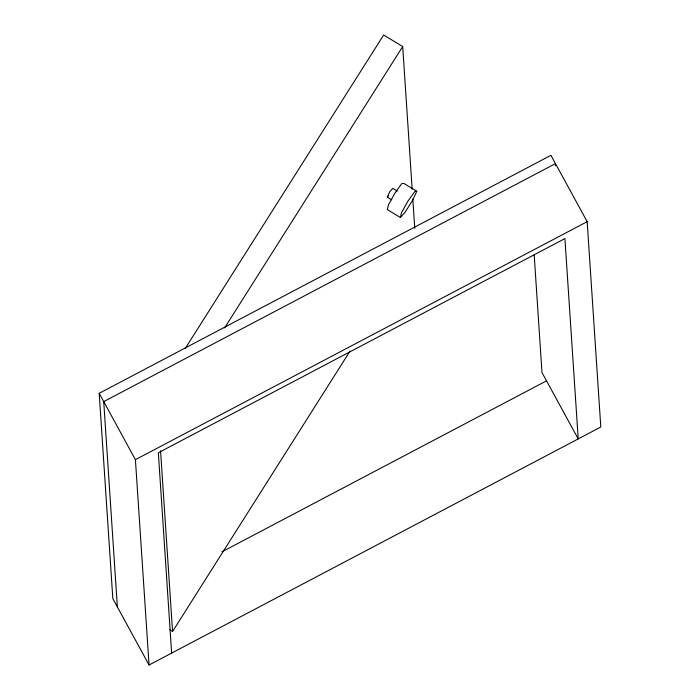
<?xml version="1.0" encoding="UTF-8"?>
<svg xmlns="http://www.w3.org/2000/svg" width="700" height="700" viewBox="0 0 700 700"><rect width="100%" height="100%" fill="white"/><g stroke="black" fill="none" stroke-linecap="round" stroke-linejoin="round"><path stroke-width="1.05" d="M391.799 199.867L387.266 197.12L389.812 191.643L392.761 188.361L397.294 191.109M400.348 217.481L401.555 212.607L407.977 201.084L414.759 191.581L416.806 191.249L412.571 200.349L405.248 212.021L400.348 217.481L387.293 209.554L388.509 204.689L394.922 193.156L401.704 183.654L403.751 183.321L416.806 191.249M185.176 348.582L383.661 35L402.692 46.559L412.169 189.175M224.639 327.863L402.692 46.559M169.846 629.825L172.559 631.479L350.035 351.094M387.266 197.12L388.351 195.904M99.199 393.304L550.944 155.321L587.169 221.681L600.801 427.009L149.056 665L112.831 598.631L99.199 393.304L135.415 459.673L149.056 665M135.415 459.673L587.169 221.681M222.031 551.784L546.525 380.844M555.616 165.786L555.476 163.616L103.723 401.599L117.364 606.926M534.188 254.966L541.992 372.54L578.218 438.909L564.909 238.595L158.34 452.778L171.64 653.1M412.816 198.975L414.767 228.366M160.562 450.748L172.559 631.479"/></g></svg>
